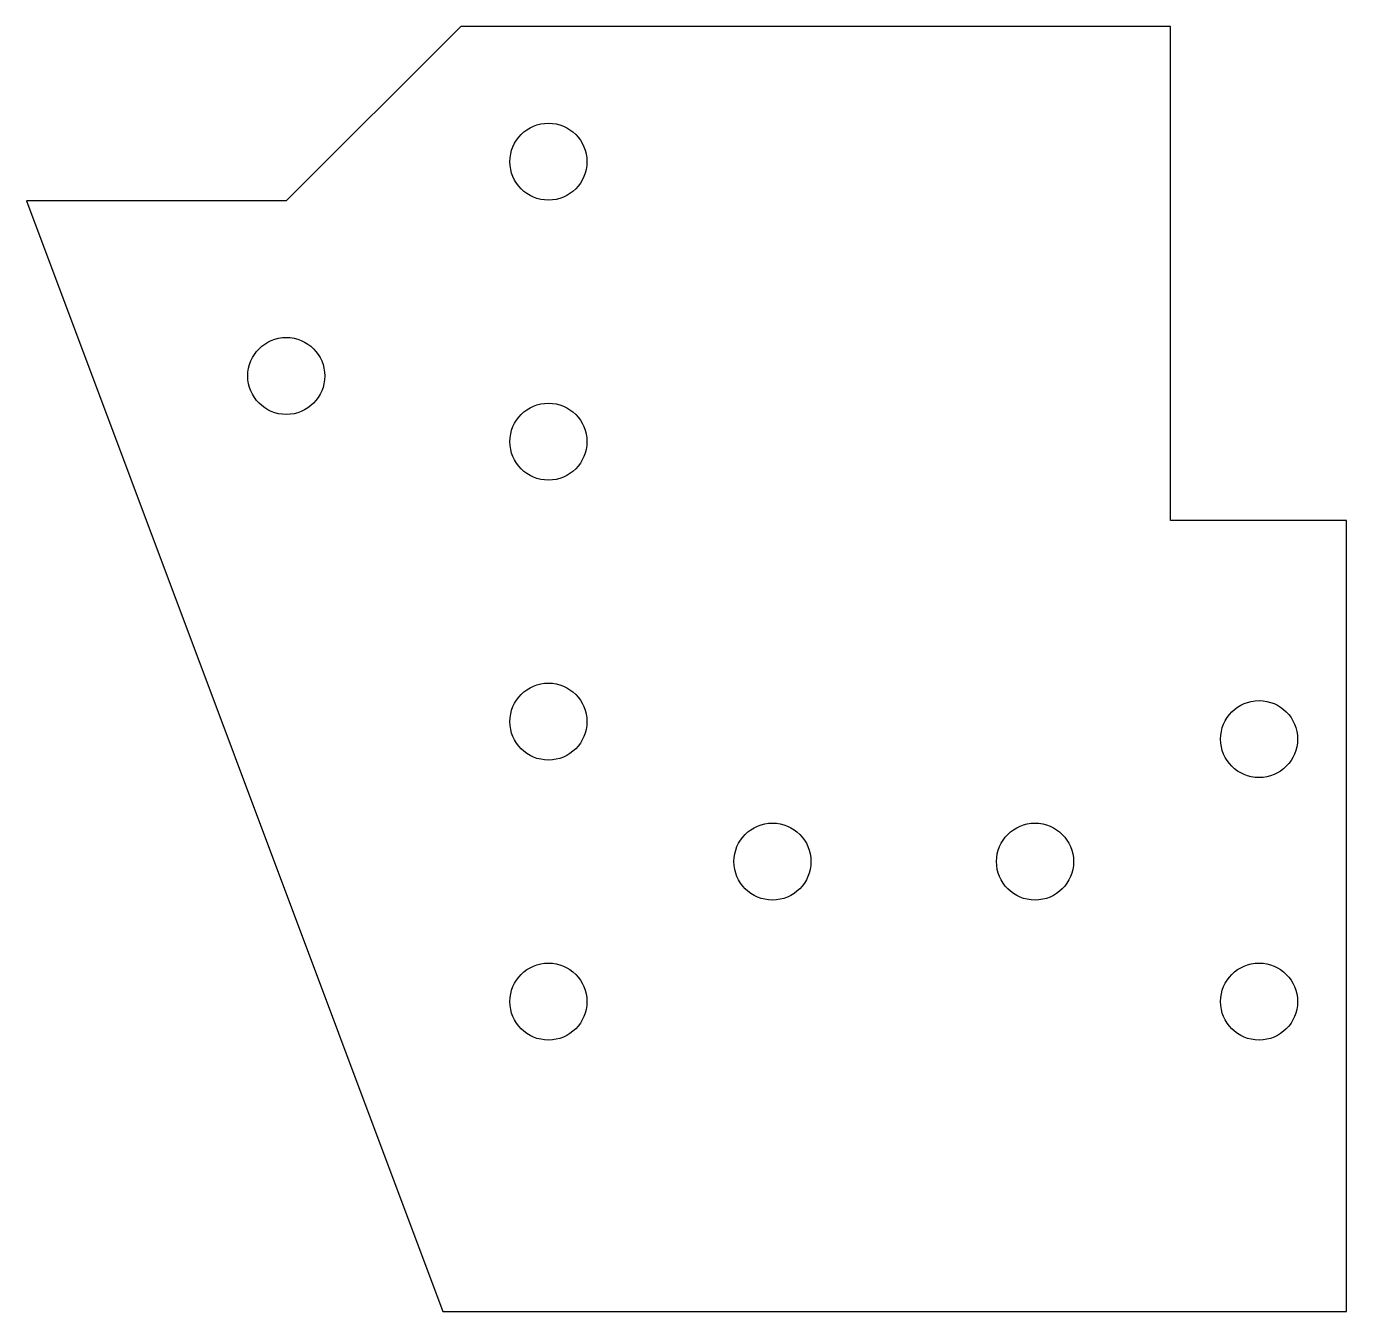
# Model space of a CAD drawing. Header units: inches. Extents: x -3.8 to -0.03, y -5.8 to -2.13.
import ezdxf

# ---------------------------------------------------------------- set-up
doc = ezdxf.new("R2010")
doc.units = ezdxf.units.IN
doc.layers.get('0').update_dxf_attribs({"linetype": 'CONTINUOUS'})

msp = doc.modelspace()

# ---------------------------------------------------------------- linework, layer by layer
msp.add_lwpolyline([(-0.0337, -5.8), (-0.0337, -3.5391), (-0.5367, -3.5391), (-0.5367, -2.1275), (-2.5637, -2.1275), (-3.0626, -2.6264), (-3.8049, -2.6264), (-2.6149, -5.8)], close=True)
for centre in [(-2.3137, -2.5141), (-3.0626, -3.1264), (-2.3137, -3.3141), (-2.3137, -4.1141), (-0.2837, -4.1641), (-1.6737, -4.5141), (-0.9237, -4.5141), (-2.3137, -4.9141), (-0.2837, -4.9141)]:
    msp.add_circle(centre, 0.11)

doc.saveas('drawing.dxf')
